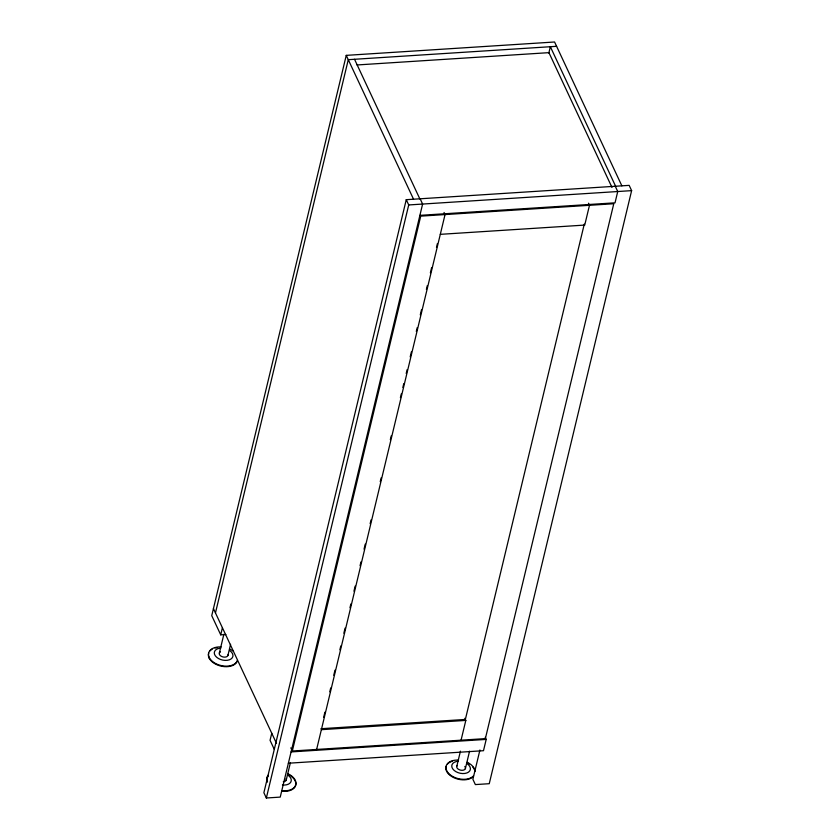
<?xml version="1.0" encoding="UTF-8"?>
<svg xmlns="http://www.w3.org/2000/svg" width="840" height="840" viewBox="0 0 840 840"><rect width="100%" height="100%" fill="white"/><g stroke="black" fill="none" stroke-linecap="round" stroke-linejoin="round"><path stroke-width="1.26" d="M621.863 185.84L554.578 42L346.258 55.367L211.743 615.657L220.721 634.841L225.866 634.515M215.46 612.917L348.285 59.682L556.605 46.316M209.066 657.962L209.191 657.416M220.721 634.841L222.411 627.784M219.377 652.985L223.86 634.274M227.892 655.515L230.58 644.291M271.761 733.257L270.06 740.324L274.281 749.343M479.934 749.973L472.889 779.31L475.356 784.581L489.248 783.699L631.627 190.638L629.16 185.367L406.256 199.678L263.875 792.729L266.343 798L280.235 797.107L422.615 204.057L420.147 198.786M266.343 798L408.723 204.95L406.256 199.678M292.32 751.013L420.735 216.132L613.778 203.742L485.363 738.623L292.32 751.013L290.84 747.841M286.199 780.182L290.388 762.72M323.673 717.266L324.901 712.173M329.794 691.793L330.708 687.971M333.764 675.245L334.992 670.152M339.885 649.772L340.798 645.95M343.854 633.224L345.072 628.131M349.965 607.75L350.889 603.928M353.945 591.202L355.163 586.11M360.056 565.73L360.969 561.908M364.035 549.182L365.253 544.089M370.146 523.708L371.06 519.887M380.237 481.688L381.15 477.866M390.327 439.667L391.241 435.844M400.407 397.645L401.331 393.824M402.854 387.461L403.778 383.639M406.214 373.454L407.138 369.631M410.193 356.895L411.411 351.803M416.304 331.433L417.228 327.611M420.284 314.874L421.502 309.781M426.394 289.411L427.308 285.59M430.374 272.853L431.592 267.76M436.485 247.391L437.399 243.569M316.627 749.448L445.043 214.578L444.056 212.468M548.825 53.088L550.347 46.715L615.615 186.239M584.283 224.112L465.36 719.45L320.922 728.721M461.066 740.177L465.812 720.416L464.825 718.305M456.844 766.143L460.435 751.17M465.36 768.684L469.55 751.223M474.443 768.8L474.306 769.346A14.847 9.24 13.5 0 0 472.668 766.889M485.216 737.289L486.203 739.4L483.494 750.698L288.372 763.224M283.28 781.778L284.235 781.641A4.452 2.772 13.5 0 0 286.135 778.712M357.021 64.963L548.929 52.647L611.982 187.435M408.723 204.95L631.627 190.638M419.895 215.355L615.027 202.828L617.736 191.531L615.269 186.26M440.296 234.339L584.735 225.078L589.481 205.306L588.494 203.196M321.373 729.677L465.812 720.416M291.081 751.926L486.203 739.4M354.532 59.283L419.8 198.807M346.258 55.367L413.543 199.206M213.444 608.601L276.507 743.411M228.008 654.801A4.452 2.772 13.5 0 1 225.918 656.985L224.879 657.132A4.452 2.772 13.5 0 1 219.902 655.19A4.452 2.772 13.5 0 1 220.447 651.851M237.353 660.555A14.847 9.24 13.5 0 1 221.697 665.69A14.847 9.24 13.5 0 1 208.488 654.633A14.847 9.24 13.5 0 1 221.078 646.926M229.73 649.121A14.847 9.24 13.5 0 1 232.869 650.958M237.227 661.101A14.847 9.24 13.5 0 1 219.891 665.826A14.847 9.24 13.5 0 1 208.677 653.048M209.958 650.926A14.847 9.24 13.5 0 1 212.121 649.215M215.019 648.039A14.847 9.24 13.5 0 1 217.277 647.598M229.887 650.685A9.503 5.912 13.5 0 1 229.362 659.82A9.503 5.912 13.5 0 1 215.376 655.883A9.503 5.912 13.5 0 1 220.763 648.113M288.046 773.776A14.847 9.24 13.5 0 1 295.669 785.211A14.847 9.24 13.5 0 1 282.135 790.682M267.509 782.082A14.847 9.24 13.5 0 1 268.401 775.037M291.05 776.171A14.847 9.24 13.5 0 1 295.019 786.86A14.847 9.24 13.5 0 1 281.998 791.227M266.69 780.108A14.847 9.24 13.5 0 1 268.275 775.582M287.91 774.323A14.847 9.24 13.5 0 1 290.073 775.509M288.204 775.351A9.503 5.912 13.5 0 1 290.745 782.187A9.503 5.912 13.5 0 1 282.419 784.98M464.825 766.469A4.452 2.772 13.5 0 1 463.386 770.144L462.346 770.291A4.452 2.772 13.5 0 1 457.695 768.695A4.452 2.772 13.5 0 1 457.244 765.513M473.54 775.845A14.847 9.24 13.5 0 1 448.655 773.42A14.847 9.24 13.5 0 1 458.546 760.095M467.197 762.279A14.847 9.24 13.5 0 1 475.125 771.309M473.413 776.38A14.847 9.24 13.5 0 1 455.522 778.386A14.847 9.24 13.5 0 1 446.145 766.216M447.426 764.085A14.847 9.24 13.5 0 1 452.487 761.208M467.072 762.825A14.847 9.24 13.5 0 1 469.224 764.012M467.355 763.854A9.503 5.912 13.5 0 1 466.83 772.978A9.503 5.912 13.5 0 1 452.844 769.041A9.503 5.912 13.5 0 1 458.231 761.271"/></g></svg>
